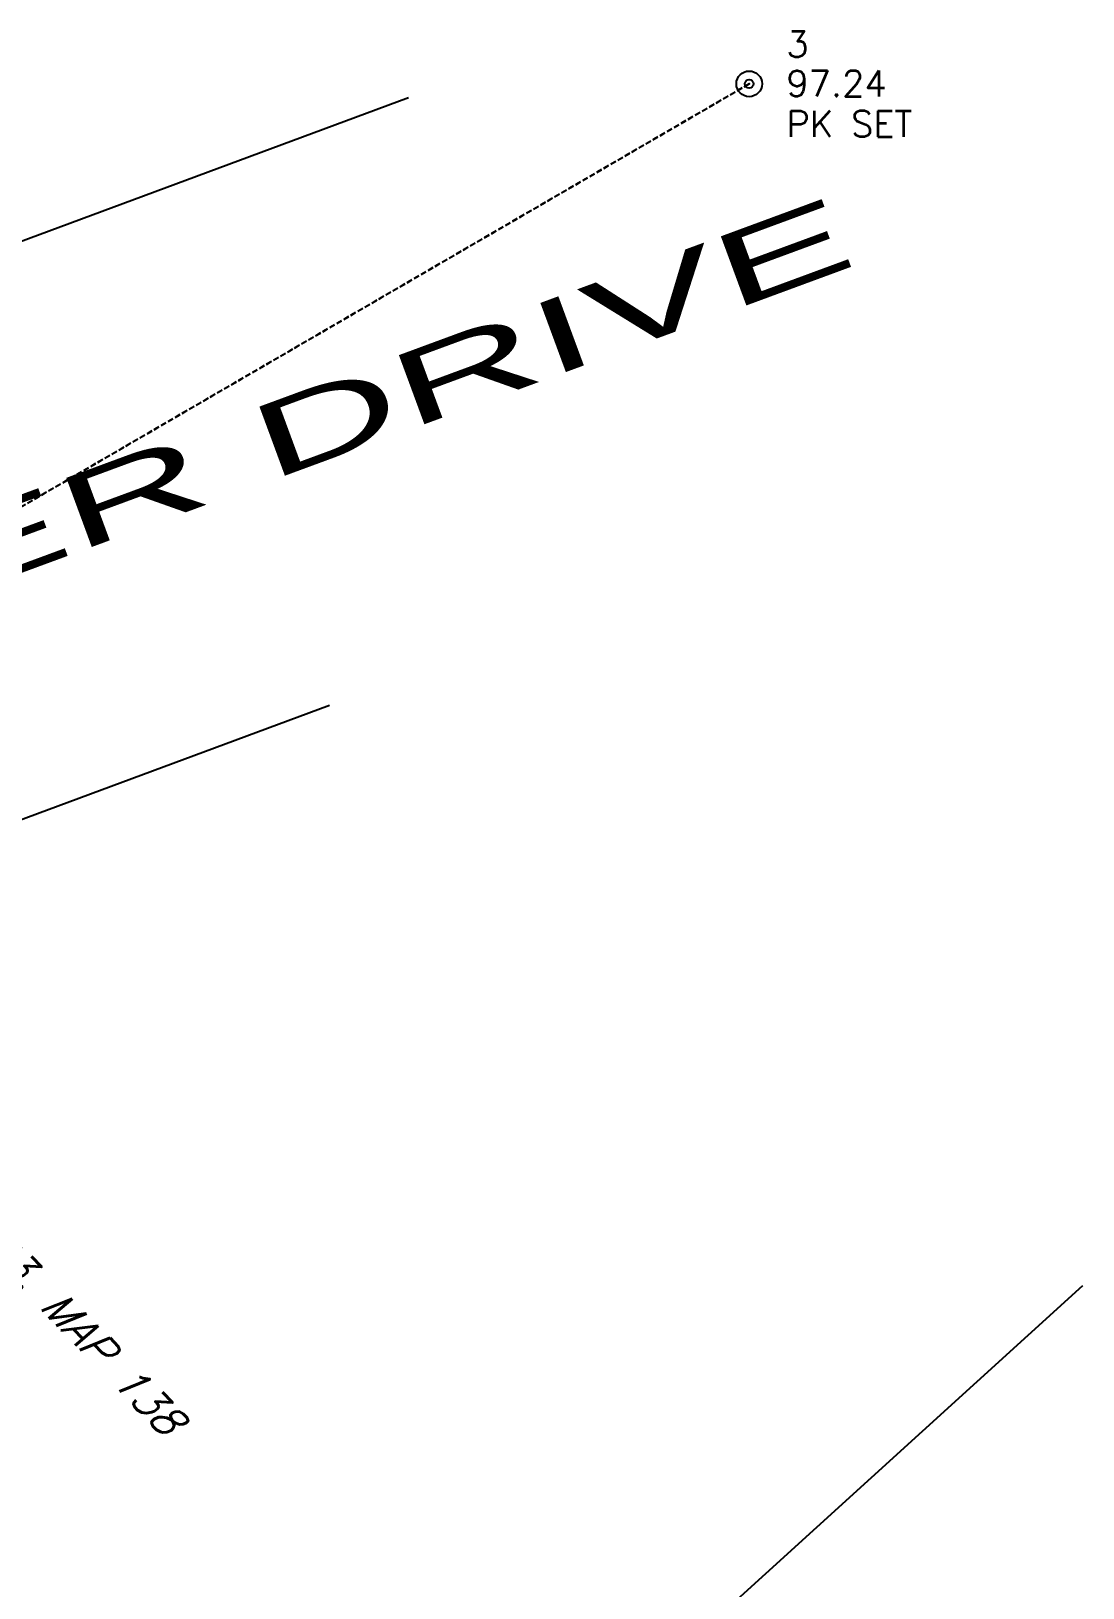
# Model space of a CAD drawing. Header units: feet. Extents: x 1023941 to 1026768, y 90264 to 94497.
# Drawn here: x 1025744.7 to 1025841.8, y 93540.8 to 93684.4 of the extents above; entities that cross this region are included whole.
import ezdxf

# ---------------------------------------------------------------- set-up
doc = ezdxf.new("R2010")
doc.units = ezdxf.units.FT
doc.header["$MEASUREMENT"] = 0
doc.linetypes.add('DASHED', pattern=[0.75, 0.5, -0.25])
for name, color, linetype in [('DESC', 2, 'Continuous'), ('E1ABL', 4, 'Continuous'), ('E3BDL', 6, 'Continuous'), ('E6ABT-L', 4, 'Continuous'), ('E7SNT', 3, 'Continuous'), ('ELEV', 9, 'Continuous'), ('PNTS', 2, 'Continuous'), ('W6TOS', 10, 'Continuous'), ('W6TVL', 10, 'DASHED'), ('W7TVS', 10, 'Continuous')]:
    doc.layers.add(name, color=color, linetype=linetype)
doc.styles.add('200BT', font='swiss.ttf', dxfattribs={"width": 2, "height": 6.8})
doc.styles.add('80SL', font='simplex.shx', dxfattribs={"oblique": 22, "height": 2.8})
doc.styles.add('S6', font='SIMPLEX', dxfattribs={"height": 0.083333})

# ---------------------------------------------------------------- blocks, each defined once
blk = doc.blocks.new('POINT')
blk.add_point((0, 0))
at = {"layer": 'DESC', "style": 'S6'}
blk.add_attdef('DESC', (0.1191, -0.1698), '', height=0.0833, dxfattribs=at)
at = {"layer": 'ELEV', "style": 'S6'}
blk.add_attdef('ELEV', (0.1191, -0.0403), '', height=0.0833, dxfattribs=at)
at = {"layer": 'PNTS', "style": 'S6'}
blk.add_attdef('POINT', (0.1191, 0.0855), '', height=0.0833, dxfattribs=at)
blk = doc.blocks.new('IP')
for radius in [0.0296, 0.00977]:
    blk.add_circle((0, 0), radius)

msp = doc.modelspace()

# ---------------------------------------------------------------- linework, layer by layer
at = {"layer": 'E1ABL'}
msp.add_line((1025754.56312, 93489.48797), (1025841.79814, 93568.65714), dxfattribs=at)
at = {"layer": 'E3BDL'}
for p, q in [((1025779.5567, 93678.23788), (1025620.17122, 93619.14801)), ((1025657.45966, 93579.64663), (1025772.2732, 93622.2121))]:
    msp.add_line(p, q, dxfattribs=at)
at = {"layer": 'W6TVL'}
for p, q in [((1025811.0065, 93679.5322), (1025076.462, 93252.7679)), ((1025076.462, 93252.7679), (1025811.0065, 93679.5322))]:
    msp.add_line(p, q, dxfattribs=at)

# ---------------------------------------------------------------- block references
at = {"layer": 'W6TOS', "xscale": 28.80000000004657, "yscale": 28.80000000000291, "zscale": 28.79999999999999}
msp.add_blockref('POINT', (1025811.0065, 93679.5322), dxfattribs=at).add_auto_attribs({'ELEV': '97.24', 'POINT': '3', 'DESC': 'PK SET'})
at = {"layer": 'W7TVS', "xscale": 40, "yscale": 40, "zscale": 40}
msp.add_blockref('IP', (1025811.0065, 93679.5322), dxfattribs=at)

# ---------------------------------------------------------------- texts
at = {"layer": 'E6ABT-L', "style": '80SL', "oblique": 22}
msp.add_text('LOT 463, MAP 138', height=2.8, rotation=314, dxfattribs=at).set_placement((1025732.30355, 93580.22079))
at = {"layer": 'E7SNT', "style": '200BT', "width": 2}
msp.add_text('DENVER DRIVE', height=6.8, rotation=20.2479828, dxfattribs=at).set_placement((1025687.47191, 93613.61148))

doc.saveas('drawing.dxf')
